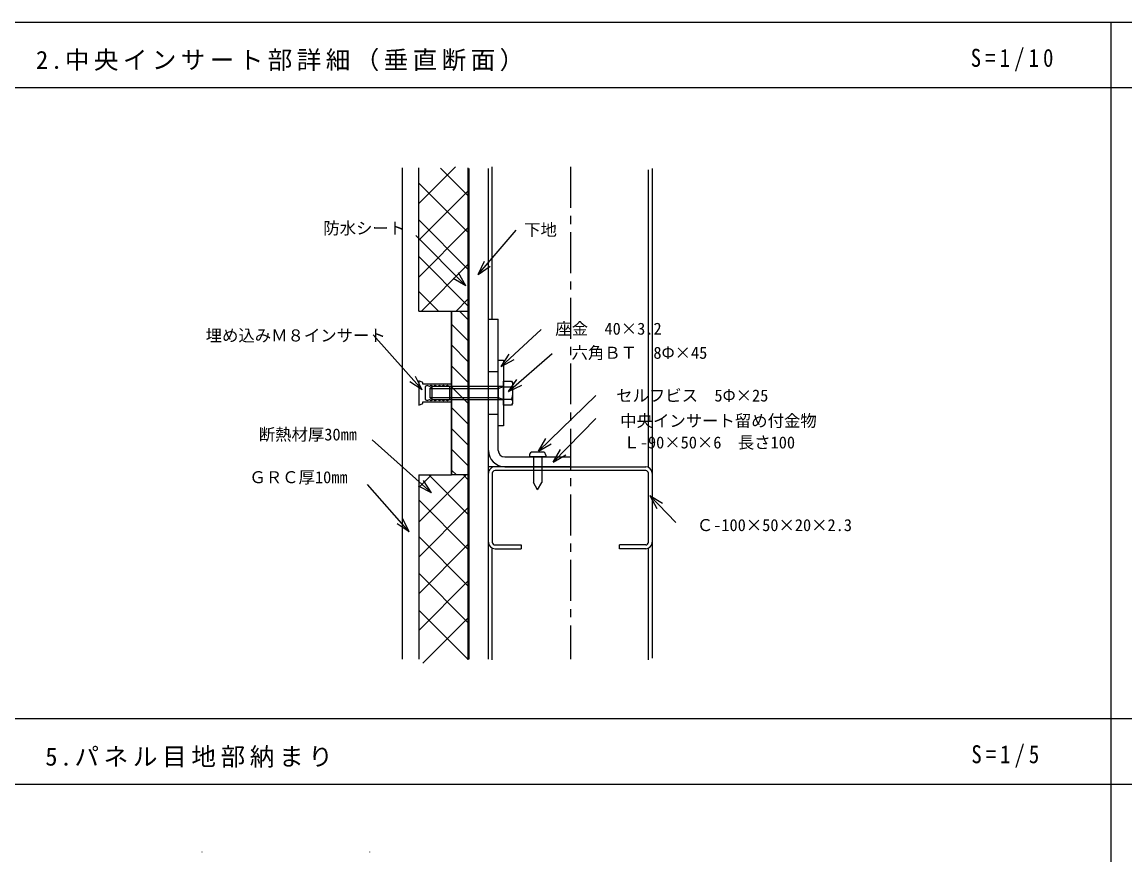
# Model space of a CAD drawing. Units: millimetres on the paper, with parts at other scales. Extents: x -202 to 198, y -146 to 134.
# Drawn here: x -68.2 to 66.5, y 32.7 to 134.3 of the extents above; entities that cross this region are included whole.
import ezdxf
from ezdxf.enums import TextEntityAlignment as Align

# ---------------------------------------------------------------- set-up
doc = ezdxf.new("R2010")
doc.units = ezdxf.units.MM
doc.linetypes.add('CHAIN1', pattern=[8, 5, -1, 1, -1])
for name, color, linetype in [('0-0', 7, 'Continuous'), ('1-1', 7, 'Continuous'), ('2-0', 7, 'Continuous')]:
    doc.layers.add(name, color=color, linetype=linetype)
doc.styles.add('ＭＳ ゴシック', font='')
doc.styles.get('ＭＳ ゴシック').set_extended_font_data('MS Gothic')

msp = doc.modelspace()

# ---------------------------------------------------------------- linework, layer by layer
at = {"layer": '0-0'}
for p, q in [((64.801, -120.68), (64.801, 134.32)), ((-201.866, 126.32), (198.134, 126.32)), ((-201.866, 49.32), (198.134, 49.32)), ((-201.866, 41.32), (198.134, 41.32))]:
    msp.add_line(p, q, dxfattribs=at)
msp.add_lwpolyline([(-201.866, 134.32), (198.134, 134.32), (198.134, -145.68), (-201.866, -145.68)], close=True, dxfattribs=at)
at = {"layer": '1-1'}
for p, q in [((-46.247, 32.997), (-46.247, 33.021)), ((-25.747, 32.997), (-25.747, 33.021))]:
    msp.add_line(p, q, dxfattribs=at)
at = {"layer": '2-0'}
for p, q in [((-21.764, 56.541), (-21.764, 116.541)), ((-19.764, 112.161), (-15.287, 116.638)), ((-19.764, 99.041), (-19.764, 116.541)), ((-17.114, 116.486), (-13.764, 113.136)), ((-13.764, 116.541), (-13.764, 56.465)), ((-13.664, 116.465), (-13.664, 56.541)), ((-11.265, 56.541), (-11.265, 116.465)), ((-10.804, 98.041), (-10.804, 116.665)), ((8.276, 80.041), (8.276, 116.265)), ((8.736, 116.465), (8.736, 56.665)), ((-19.764, 114.656), (-13.764, 108.656)), ((-19.764, 107.681), (-13.764, 113.681)), ((-19.764, 110.176), (-13.764, 104.176)), ((-19.764, 103.201), (-13.764, 109.201)), ((-14.013, 102.137), (-20.135, 108.259)), ((-12.54, 103.497), (-7.892, 108.939)), ((-19.764, 105.696), (-13.764, 99.696)), ((-12.54, 103.497), (-11.765, 105.122)), ((-19.444, 99.041), (-13.764, 104.721)), ((-12.54, 103.497), (-11.056, 104.517)), ((-14.013, 102.137), (-15.572, 103.037)), ((-14.013, 102.137), (-14.913, 103.696)), ((-19.764, 101.453), (-17.352, 99.041)), ((-15.202, 99.041), (-13.764, 100.478)), ((-15.765, 99.041), (-13.764, 99.041)), ((-14.806, 99.041), (-13.764, 97.999)), ((-15.765, 97.453), (-13.764, 95.453)), ((-11.265, 98.041), (-10.064, 98.041)), ((-10.064, 82.041), (-10.064, 98.041)), ((-19.342, 89.44), (-25.35, 96.128)), ((-9.705, 92.274), (-4.831, 96.809)), ((-15.765, 94.908), (-13.764, 92.908)), ((-9.705, 92.274), (-8.75, 93.799)), ((-9.705, 92.274), (-8.115, 93.117)), ((-8.798, 89.213), (-3.47, 93.861)), ((-15.765, 92.362), (-13.764, 90.362)), ((-10.064, 91.641), (-11.265, 91.641)), ((-19.342, 89.44), (-20.85, 90.422)), ((-19.342, 89.44), (-20.157, 91.044)), ((-8.798, 89.213), (-7.795, 90.707)), ((-18.18, 89.834), (-18.18, 88.247)), ((-15.765, 89.817), (-13.764, 87.817)), ((-10.059, 89.834), (-10.059, 88.247)), ((-8.446, 89.774), (-9.424, 89.774)), ((-8.798, 89.213), (-7.182, 90.005)), ((-9.424, 88.308), (-8.446, 88.308)), ((-5.171, 81.957), (1.858, 88.759)), ((-15.765, 87.271), (-13.764, 85.271)), ((-10.064, 86.441), (-11.265, 86.441)), ((-3.357, 80.597), (1.858, 85.925)), ((-15.765, 84.726), (-13.764, 82.726)), ((-18.208, 76.856), (-25.464, 83.318)), ((-15.765, 82.18), (-13.764, 80.18)), ((-5.171, 81.957), (-4.245, 83.501)), ((-5.171, 81.957), (-3.597, 82.832)), ((-3.357, 80.597), (-2.474, 82.165)), ((-9.265, 81.241), (-1.264, 81.241)), ((-6.264, 81.441), (-6.264, 81.241)), ((-4.264, 81.241), (-6.264, 81.241)), ((-4.664, 81.841), (-5.864, 81.841)), ((-5.764, 81.241), (-5.764, 78.107)), ((-4.764, 81.241), (-4.764, 78.107)), ((-4.264, 81.441), (-4.264, 81.241)), ((-3.357, 80.597), (-1.808, 81.514)), ((-1.264, 81.241), (-1.264, 80.041)), ((-15.765, 79.634), (-15.171, 79.041)), ((-1.264, 80.041), (-11.265, 80.041)), ((7.936, 79.581), (-10.464, 79.581)), ((-9.265, 80.041), (7.936, 80.041)), ((-2.185, 80.041), (-6.264, 80.041)), ((-19.764, 79.041), (-15.765, 79.041)), ((-19.764, 79.041), (-19.764, 56.541)), ((-19.764, 73.265), (-13.989, 79.041)), ((-19.764, 77.507), (-18.231, 79.041)), ((-18.208, 76.856), (-19.197, 78.36)), ((-18.565, 79.041), (-13.764, 74.24)), ((-14.322, 79.041), (-13.764, 78.483)), ((-11.265, 70.841), (-11.265, 79.241)), ((-10.804, 79.241), (-10.804, 70.841)), ((8.276, 70.841), (8.276, 79.241)), ((-20.929, 72.094), (-26.031, 77.876)), ((-18.208, 76.856), (-19.816, 77.664)), ((-5.264, 77.241), (-5.764, 78.107)), ((-5.264, 77.241), (-4.764, 78.107)), ((-19.764, 75.998), (-13.764, 69.998)), ((8.434, 76.516), (11.608, 73.228)), ((8.434, 76.516), (9.976, 75.588)), ((8.434, 76.516), (9.306, 74.941)), ((-19.764, 69.022), (-13.764, 75.022)), ((-20.929, 72.094), (-22.429, 73.09)), ((-20.929, 72.094), (-21.73, 73.706)), ((-19.764, 71.518), (-13.764, 65.518)), ((-19.764, 64.542), (-13.764, 70.542)), ((-10.804, 56.465), (-10.804, 70.041)), ((-10.464, 70.501), (-7.264, 70.501)), ((-10.464, 70.041), (-7.264, 70.041)), ((-7.264, 70.501), (-7.264, 70.041)), ((4.735, 70.041), (4.735, 70.501)), ((7.936, 70.501), (4.735, 70.501)), ((7.936, 70.041), (4.735, 70.041)), ((8.276, 56.465), (8.276, 70.041)), ((-19.764, 67.038), (-13.764, 61.038)), ((-19.764, 60.062), (-13.764, 66.062)), ((-19.764, 62.558), (-13.764, 56.558)), ((-19.285, 56.061), (-13.764, 61.582))]:
    msp.add_line(p, q, dxfattribs=at)
at = {"layer": '2-0', "linetype": 'CHAIN1'}
msp.add_line((-1.264, 116.665), (-1.264, 56.541), dxfattribs=at)
at = {"layer": '2-0'}
for points in [[(-19.764, 99.041), (-15.765, 99.041), (-15.765, 79.041)], [(-13.764, 79.041), (-15.765, 79.041), (-15.765, 99.041)], [(-8.446, 90.507), (-8.396, 90.415), (-8.361, 90.324), (-8.34, 90.232), (-8.332, 90.141), (-8.34, 90.049), (-8.361, 89.957), (-8.396, 89.866), (-8.446, 89.774), (-8.396, 89.591), (-8.361, 89.407), (-8.34, 89.224), (-8.332, 89.041), (-8.34, 88.857), (-8.361, 88.674), (-8.396, 88.491), (-8.446, 88.308), (-8.396, 88.216), (-8.361, 88.124), (-8.34, 88.032), (-8.332, 87.941), (-8.34, 87.849), (-8.361, 87.757), (-8.396, 87.666), (-8.446, 87.574)], [(-18.424, 89.59), (-10.059, 89.59), (-9.424, 89.834)], [(-18.424, 88.491), (-10.059, 88.491), (-9.424, 88.247)]]:
    msp.add_lwpolyline(points, dxfattribs=at)
for points in [[(-10.064, 93.041), (-9.424, 93.041), (-9.424, 85.041), (-10.064, 85.041)], [(-19.264, 90.133), (-19.264, 90.333), (-19.764, 90.533), (-19.764, 90.133), (-19.764, 89.733), (-19.764, 88.241), (-19.764, 87.933), (-19.764, 87.549), (-19.264, 87.749), (-19.264, 87.949), (-15.765, 87.949), (-15.765, 90.133)], [(-9.424, 90.507), (-8.446, 90.507), (-8.332, 90.311), (-8.332, 87.771), (-8.446, 87.574), (-9.424, 87.574)], [(-15.976, 88.236), (-15.964, 88.23), (-15.964, 89.852), (-15.976, 89.845), (-16.264, 89.961), (-16.476, 89.845), (-16.765, 89.961), (-16.976, 89.845), (-17.264, 89.961), (-17.476, 89.845), (-17.765, 89.961), (-17.976, 89.845), (-18.264, 89.961), (-18.476, 89.845), (-18.764, 89.961), (-18.984, 89.841), (-18.984, 88.241), (-18.764, 88.121), (-18.476, 88.236), (-18.264, 88.121), (-17.976, 88.236), (-17.765, 88.121), (-17.476, 88.236), (-17.264, 88.121), (-16.976, 88.236), (-16.765, 88.121), (-16.476, 88.236), (-16.264, 88.121)], [(-18.18, 88.247), (-9.424, 88.247), (-9.424, 89.834), (-18.18, 89.834), (-18.424, 89.59), (-18.424, 88.491)]]:
    msp.add_lwpolyline(points, close=True, dxfattribs=at)
for centre, radius, start, end in [((-9.265, 82.041), 2, 180, 270), ((-9.265, 82.041), 0.8, 180, 270), ((-5.864, 81.441), 0.4, 90, 180), ((-4.664, 81.441), 0.4, 0, 90), ((-10.464, 79.241), 0.8, 90.00137, 180.00137), ((-10.464, 79.241), 0.34, 90.00137, 180.00137), ((7.936, 79.241), 0.8, 0.00137, 90.00137), ((7.936, 79.241), 0.34, 0.00137, 90.00137), ((-10.464, 70.841), 0.8, 180.00137, 270.00137), ((-10.464, 70.841), 0.34, 180.00137, 270.00137), ((7.936, 70.841), 0.8, 270.00137, 0.00137), ((7.936, 70.841), 0.34, 270.00137, 0.00137)]:
    msp.add_arc(centre, radius, start, end, dxfattribs=at)

# ---------------------------------------------------------------- texts
at = {"layer": '0-0', "char_height": 2.199, "attachment_point": 7, "style": 'ＭＳ ゴシック'}
for s, insert in [('\\T1.18;2.中央インサート部詳細（垂直断面）', (-66.523, 128.32)), ('\\T1.39;\\W0.85;S=1/10', (47.627, 128.32)), ('\\T1.19;5.パネル目地部納まり', (-65.386, 43.32)), ('\\T1.38;\\W0.85;S=1/5', (47.708, 43.32))]:
    msp.add_mtext(s, dxfattribs=dict(at, insert=insert))
at = {"layer": '2-0', "color": 4, "style": 'ＭＳ ゴシック'}
for s, p in [('防水シート', (-31.434, 107.986)), ('下地', (-6.909, 107.799)), ('埋め込みＭ８インサート', (-45.799, 94.896)), ('座金\u300040×3.2', (-3.095, 95.724)), ('六角ＢＴ\u30008Φ×45', (-1.123, 92.783)), ('セルフビス\u30005Φ×25', (4.33, 87.564)), ('中央インサート留め付金物', (4.831, 84.481)), ('断熱材厚30㎜', (-39.315, 82.812)), ('Ｌ-90×50×6\u3000長さ100', (5.216, 81.836)), ('ＧＲＣ厚10㎜', (-40.455, 77.594)), ('Ｃ-100×50×20×2.3', (14.178, 71.749))]:
    msp.add_text(s, height=1.466, dxfattribs=at).set_placement(p, align=Align.BOTTOM_LEFT)

doc.saveas('drawing.dxf')
